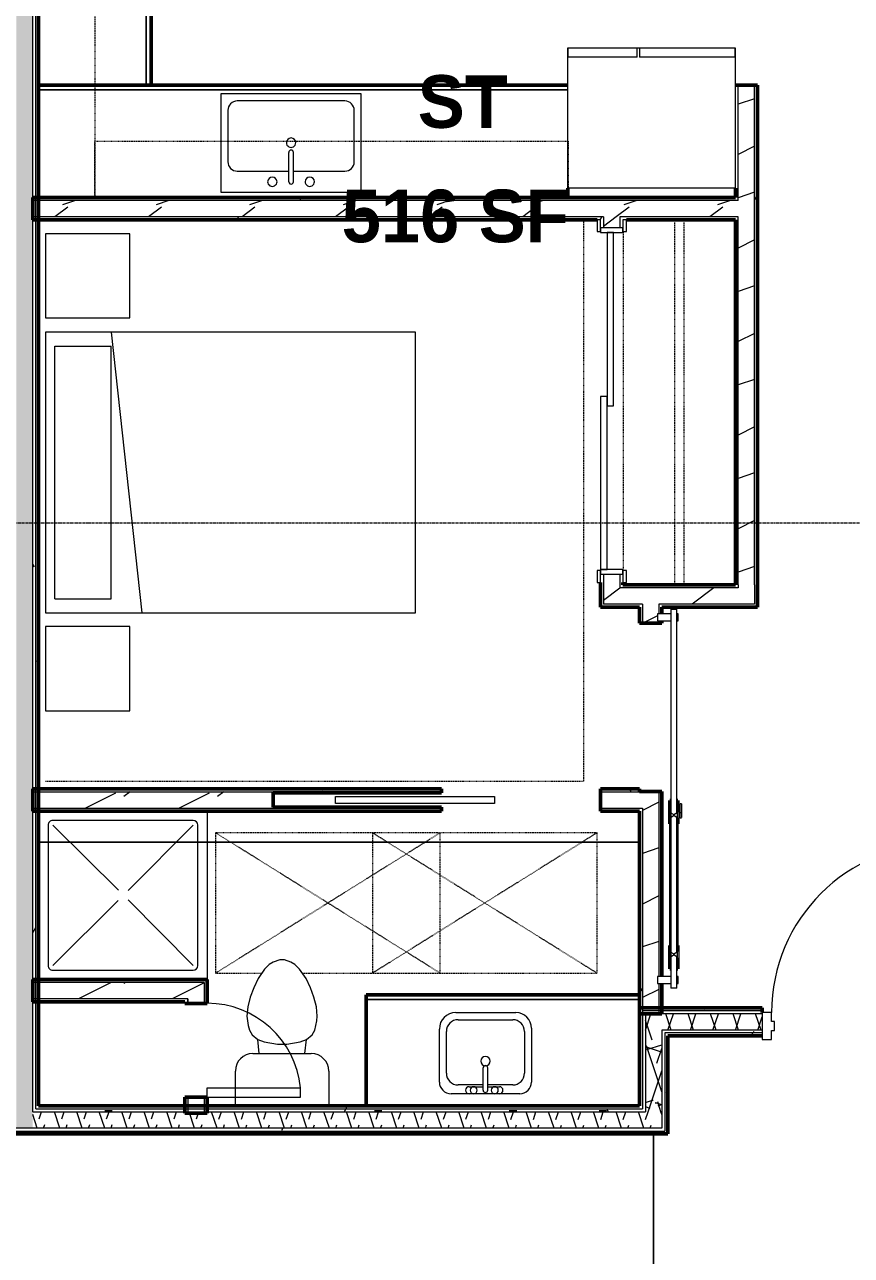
# Model space of a CAD drawing. Extents: x -4294 to -464, y 9706 to 12475.
# Drawn here: x -3338.7 to -3162.1, y 11690.7 to 11953.7 of the extents above; entities that cross this region are included whole.
import ezdxf

# ---------------------------------------------------------------- set-up
doc = ezdxf.new("R2010")
doc.units = 0
doc.linetypes.add('Dash', pattern=[0.25, 0.125, -0.125])
doc.linetypes.add('Grid Line 1_2_', pattern=[0.875, 0.5, -0.125, 0.125, -0.125])
for name, color, linetype, lineweight in [('0-1', 7, 'Continuous', 5), ('0-2', 50, 'Continuous', 13), ('A-AREA-IDEN', 2, 'Continuous', 9), ('A-DOOR', 31, 'Continuous', 13), ('A-DOOR-1', 7, 'Continuous', 9), ('A-DOOR-2', 90, 'Continuous', 20), ('A-DOOR-3', 50, 'Continuous', 13), ('A-DOOR-4', 250, 'Continuous', 50), ('A-DOOR-5', 31, 'Continuous', 20), ('A-DOOR-6', 31, 'Continuous', 9), ('A-DOOR-FRAM', 31, 'Continuous', 20), ('A-DOOR-FRAM-1', 90, 'Continuous', 20), ('A-FLOR-2', 50, 'Continuous', 13), ('A-GENM-HDLN-1', 7, 'Dash', 9), ('A-WALL', 113, 'Continuous', 13), ('A-WALL-2', 250, 'Continuous', 50), ('A-WALL-3', 50, 'Continuous', 13), ('A-WALL-PATT-1', 7, 'Continuous', 9), ('A-WALL-PATT-2', 8, 'Continuous', 9), ('A-WALL-PATT-5', 111, 'Continuous', 9), ('I-FURN-1', 7, 'Continuous', 9), ('I-FURN-HDLN-1', 7, 'Dash', 9), ('I-WALL-1', 2, 'Continuous', 50), ('P-SANR-FIXT-1', 7, 'Continuous', 9), ('Q-CASE-1', 250, 'Continuous', 50), ('Q-CASE-2', 7, 'Continuous', 9), ('Q-CASE-HDLN-1', 7, 'Dash', 9), ('Q-SPCQ-1', 7, 'Continuous', 9), ('S-GRID-1', 1, 'Grid Line 1_2_', 9)]:
    doc.layers.add(name, color=color, linetype=linetype, lineweight=lineweight)
doc.styles.add('Century Gothic_B', font='Gothicb.ttf', dxfattribs={"height": 11.25})
pattern_1 = [(0, (0, 0), (38.4, 9.6), [1.584, -27.216, 1.584, -27.216, -153.6]), (0, (0, 0), (38.4, 9.6), [-57.6, 1.584, -56.016, 1.584, -27.216, -67.2]), (0, (0, 0), (38.4, 9.6), [-144, 1.584, -17.616, 1.584, -46.416]), (120, (14.4, 4.8), (-27.513844, 28.4553755), [1.584, -27.216, 1.584, -27.216, -153.6]), (120, (14.4, 4.8), (-27.513844, 28.4553755), [-57.6, 1.584, -56.016, 1.584, -27.216, -67.2]), (120, (14.4, 4.8), (-27.513844, 28.4553755), [-144, 1.584, -17.616, 1.584, -46.416]), (240, (19.2, 24), (-10.886156, -38.0553755), [1.584, -27.216, 1.584, -27.216, -153.6]), (240, (19.2, 24), (-10.886156, -38.0553755), [-57.6, 1.584, -56.016, 1.584, -27.216, -67.2]), (240, (19.2, 24), (-10.886156, -38.0553755), [-144, 1.584, -17.616, 1.584, -46.416])]
pattern_2 = [(216.87, (7.997, 19.992), (59.9755286, 39.9843071), [9.996, -89.964]), (206.565, (19.992, 13.994), (-19.991807, -19.992219), [22.352, -22.352]), (198.435, (19.992, 3.998), (-39.983821, -19.991955), [12.644, -50.576])]
pattern_3 = [(161.57, (0.6, 0.6), (-4.80033747, -0.00041462), [0, -34.152, 3.792, 0]), (18.43, (-0.6, 0.6), (-4.80033747, 0.00041462), [0, -34.152, 3.792, 0]), (108.43, (0.6, 0.6), (2.39913218, -12.00105099), [11.382, -26.562]), (71.57, (-0.6, 0.6), (2.39913218, 12.00105099), [11.382, -26.562])]

# ---------------------------------------------------------------- blocks, each defined once
blk = doc.blocks.new('Pocket_Door_2385 - 34_ x 80_-1722096-FLOOR PLAN - 2ND FLOOR')
at = {"layer": 'A-DOOR-2'}
for p, q in [((-39.67, -0.75), (-39.67, 0.75)), ((-39.67, 0.75), (-5.67, 0.75)), ((-5.67, 0.75), (-5.67, -0.75)), ((-5.67, -0.75), (-39.67, -0.75))]:
    blk.add_line(p, q, dxfattribs=at)
blk = doc.blocks.new('FOLDING_SLIDING CLOSET - 72_ x 80_-1372823-FLOOR PLAN - 2ND FLOOR')
at = {"layer": 'A-DOOR-1'}
for p, q in [((-36.25, 3), (-38.75, 3)), ((-38.75, 3), (-38.75, 2.25)), ((-36.25, 2.25), (-36.25, 3)), ((38.75, 3), (36.25, 3)), ((36.25, 3), (36.25, 2.25)), ((38.75, 2.25), (38.75, 3)), ((-38.75, 2.25), (-36.25, 2.25)), ((36.25, 2.25), (38.75, 2.25)), ((-36.25, -2.5), (-38.75, -2.5)), ((-38.75, -2.5), (-38.75, -3.25)), ((-36.25, -3.25), (-36.25, -2.5)), ((38.75, -2.5), (36.25, -2.5)), ((36.25, -2.5), (36.25, -3.25)), ((38.75, -3.25), (38.75, -2.5)), ((-38.75, -3.25), (-36.25, -3.25)), ((36.25, -3.25), (38.75, -3.25))]:
    blk.add_line(p, q, dxfattribs=at)
at = {"layer": 'A-DOOR-2'}
for p, q in [((1, 2.25), (-36, 2.25)), ((-36, 2.25), (-36, 0.87)), ((-36, 0.87), (1, 0.87)), ((36, 0.87), (-1, 0.87)), ((-1, 0.87), (-1, -0.5)), ((1, 0.87), (1, 2.25)), ((36, -0.5), (36, 0.87)), ((-1, -0.5), (36, -0.5))]:
    blk.add_line(p, q, dxfattribs=at)
at = {"layer": 'A-DOOR-FRAM-1'}
for p, q in [((-36, 2.25), (-37, 2.25)), ((-37, 2.25), (-37, -2.5)), ((-36, -2.5), (-36, 2.25)), ((36, 2.25), (36, -2.5)), ((37, 2.25), (36, 2.25)), ((37, -2.5), (37, 2.25)), ((-37, -2.5), (-36, -2.5)), ((36, -2.5), (37, -2.5))]:
    blk.add_line(p, q, dxfattribs=at)
blk = doc.blocks.new('Refrigerator_-_Side-by-Side_6047 - 36_ X 30_-1372843-FLOOR PLAN - 2ND FLOOR')
at = {"layer": 'Q-SPCQ-1'}
for p, q in [((-17.88, 15.58), (17.87, 15.58)), ((-17.88, -14.42), (-17.88, 15.58)), ((-17.88, 15.58), (-3.13, 15.58)), ((-17.88, 15.58), (-17.88, 13.58)), ((-3.13, 13.58), (-17.88, 13.58)), ((-3.13, 13.58), (-3.13, 15.58)), ((-2.63, 15.58), (17.87, 15.58)), ((-2.63, 15.58), (-2.63, 13.58)), ((17.87, 13.58), (-2.63, 13.58)), ((17.87, 15.58), (17.87, -14.42)), ((17.87, 13.58), (17.87, 15.58)), ((17.87, -14.42), (-17.88, -14.42))]:
    blk.add_line(p, q, dxfattribs=at)
blk = doc.blocks.new('OD_CW_Base Cabinet - OD_CW_Base Cabinet-1965007-FLOOR PLAN - 2ND FLOOR')
at = {"layer": 'Q-CASE-1'}
for p, q in [((0.74, 24), (0.74, 22)), ((0.74, 0), (113.84, 0))]:
    blk.add_line(p, q, dxfattribs=at)
at = {"layer": 'Q-CASE-2'}
for p, q in [((0.74, 22), (0.74, 24)), ((0.74, 1), (113.84, 1)), ((113.84, 1), (0.74, 1)), ((113.84, 0), (0.74, 0))]:
    blk.add_line(p, q, dxfattribs=at)
blk = doc.blocks.new('Sink Kitchen-Single - 30_ x 21_-366345-FLOOR PLAN - 2ND FLOOR')
at = {"layer": 'P-SANR-FIXT-1'}
for p, q in [((15.62, 10.59), (-14.38, 10.59)), ((-14.38, 10.59), (-14.38, -10.41)), ((15.62, -10.41), (15.62, 10.59)), ((0.12, 8.34), (0.12, 2.09)), ((1.12, 8.34), (1.12, 2.09)), ((0.12, 6.09), (-10.88, 6.09)), ((12.12, 6.09), (1.12, 6.09)), ((-12.88, 4.09), (-12.88, -6.91)), ((14.12, -6.91), (14.12, 4.09)), ((-14.38, -10.41), (15.62, -10.41)), ((-10.88, -8.91), (12.12, -8.91))]:
    blk.add_line(p, q, dxfattribs=at)
for centre, radius, start, end in [((-3.38, 8.34), 1, 360, 180), ((-3.38, 8.34), 1, 180, 0), ((0.62, 8.34), 0.5, 360, 180), ((4.62, 8.34), 1, 360, 180), ((4.62, 8.34), 1, 180, 360), ((-10.88, 4.09), 2, 90, 180), ((12.12, 4.09), 2, 360, 90), ((0.62, 0), 1, 360, 180), ((0.62, 2.09), 0.5, 180, 0), ((0.62, 0), 1, 180, 0), ((-10.88, -6.91), 2, 180, 270), ((12.12, -6.91), 2, 270, 0)]:
    blk.add_arc(centre, radius, start, end, dxfattribs=at)
blk = doc.blocks.new('OD_CW_Base Cabinet - OD_CW_Base Cabinet-1965008-FLOOR PLAN - 2ND FLOOR')
at = {"layer": 'Q-CASE-1'}
for p, q in [((0.74, 24), (0.74, 0)), ((0.74, 0), (133.01, 0))]:
    blk.add_line(p, q, dxfattribs=at)
at = {"layer": 'Q-CASE-2'}
for p, q in [((0.74, 1), (0.74, 24)), ((0.74, 0), (0.74, 1)), ((0.74, 1), (46.97, 1)), ((46.97, 1), (0.74, 1)), ((133.01, 0), (0.74, 0)), ((70.97, 1), (133.01, 1)), ((133.01, 1), (70.97, 1))]:
    blk.add_line(p, q, dxfattribs=at)
blk = doc.blocks.new('OD_CW_Upper Cabinet - OD_CW_Upper Cabinet-1965009-FLOOR PLAN - 2ND FLOOR')
at = {"layer": 'Q-CASE-HDLN-1'}
for p, q in [((0.74, -24), (0.74, -12)), ((0.74, -12), (157.01, -12)), ((157.01, -12), (157.01, -24)), ((157.01, -24), (0.74, -24))]:
    blk.add_line(p, q, dxfattribs=at)
blk = doc.blocks.new('M_Sink Vanity-Square - 500 x 440mm-1372835-FLOOR PLAN - 2ND FLOOR')
at = {"layer": 'P-SANR-FIXT-1'}
for p, q in [((-5.72, 10.23), (7.14, 10.23)), ((-5.72, 10.23), (7.14, 10.23)), ((-5.22, 8.73), (6.46, 8.73)), ((-9.22, -4.59), (-9.22, 6.73)), ((-9.22, -4.59), (-9.22, 6.73)), ((-7.72, -2.72), (-7.72, 6.23)), ((8.96, 6.23), (8.96, -2.72)), ((10.46, 6.91), (10.46, -4.59)), ((10.46, 6.91), (10.46, -4.59)), ((0.12, -6.33), (0.12, -1.59)), ((1.12, -6.33), (1.12, -1.59)), ((0.12, -5.22), (-5.22, -5.22)), ((6.46, -5.22), (1.12, -5.22)), ((7.96, -7.09), (-6.72, -7.09)), ((7.96, -7.09), (-6.72, -7.09)), ((-2.88, -5.59), (0.12, -5.59)), ((3.62, -7.09), (-2.88, -7.09)), ((1.12, -5.59), (3.62, -5.59))]:
    blk.add_line(p, q, dxfattribs=at)
for centre, radius, start, end in [((-5.72, 6.73), 3.5, 90, 180), ((-5.72, 6.73), 3.5, 90, 180), ((-5.22, 6.23), 2.5, 90, 180), ((6.46, 6.23), 2.5, 360, 90), ((7.14, 6.91), 3.32, 0, 90), ((7.14, 6.91), 3.32, 360, 90), ((0.62, -0.13), 1, 360, 180), ((0.62, -0.13), 1, 180, 0), ((0.62, -1.59), 0.5, 360, 180), ((-6.72, -4.59), 2.5, 180, 270), ((-6.72, -4.59), 2.5, 180, 270), ((-5.22, -2.72), 2.5, 180, 270), ((6.46, -2.72), 2.5, 270, 360), ((7.96, -4.59), 2.5, 270, 0), ((7.96, -4.59), 2.5, 270, 0), ((-2.88, -6.34), 0.75, 90, 270), ((-1.88, -6.34), 0.75, 360, 180), ((-1.88, -6.34), 0.75, 180, 0), ((0.62, -6.33), 0.5, 180, 0), ((2.62, -6.34), 0.75, 0, 180), ((2.62, -6.34), 0.75, 180, 0), ((3.62, -6.34), 0.75, 270, 90)]:
    blk.add_arc(centre, radius, start, end, dxfattribs=at)
blk = doc.blocks.new('Toilet-Domestic-3D - Toilet-Domestic-3D-V83-FLOOR PLAN - 2ND FLOOR')
at = {"layer": 'P-SANR-FIXT-1'}
for p, q in [((-9.98, 11.75), (-9.98, 19.2)), ((9.98, 19.2), (9.98, 11.75)), ((6.25, 8.02), (-6.25, 8.02)), ((-4.86, 8.02), (-5.21, 5)), ((4.86, 8.02), (5.21, 5)), ((-3.84, 5.5), (-5.21, 5)), ((-1, 6), (-3.84, 5.5)), ((1, 6), (-1, 6)), ((3.84, 5.5), (1, 6)), ((5.21, 5), (3.84, 5.5)), ((-6.97, 3), (-7.24, 2)), ((-6.4, 4), (-6.97, 3)), ((-5.21, 5), (-6.4, 4)), ((6.4, 4), (5.21, 5)), ((6.97, 3), (6.4, 4)), ((7.24, 2), (6.97, 3)), ((-7.41, 1), (-7.5, 0)), ((-7.24, 2), (-7.41, 1)), ((7.41, 1), (7.24, 2)), ((7.5, 0), (7.41, 1)), ((-7.5, 0), (-7.33, -1.99)), ((-7.33, -1.99), (-6.79, -4)), ((6.79, -4), (7.33, -1.99)), ((7.33, -1.99), (7.5, 0)), ((-6.79, -4), (-6.06, -6)), ((6.06, -6), (6.79, -4)), ((-6.06, -6), (-5.13, -8)), ((5.13, -8), (6.06, -6)), ((-5.13, -8), (-3.74, -10)), ((-3.74, -10), (-2.74, -11)), ((2.74, -11), (3.74, -10)), ((3.74, -10), (5.13, -8)), ((-2.74, -11), (-1.87, -11.5)), ((-1.87, -11.5), (-0.5, -12)), ((-0.5, -12), (0.5, -12)), ((0.5, -12), (1.87, -11.5)), ((1.87, -11.5), (2.74, -11))]:
    blk.add_line(p, q, dxfattribs=at)
for centre, start, end in [((-6.25, 11.75), 180, 270), ((6.25, 11.75), 270, 360)]:
    blk.add_arc(centre, 3.73, start, end, dxfattribs=at)
blk = doc.blocks.new('OD_CW_Base Cabinet - OD_CW_Base Cabinet-V84-FLOOR PLAN - 2ND FLOOR')
at = {"layer": 'Q-CASE-1'}
for p, q in [((59.14, 0), (59.14, 23.72)), ((0.74, 0), (59.14, 0))]:
    blk.add_line(p, q, dxfattribs=at)
at = {"layer": 'Q-CASE-2'}
for p, q in [((59.14, 23.72), (59.14, 1)), ((0.74, 1), (59.14, 1)), ((59.14, 1), (0.74, 1)), ((59.14, 0), (0.74, 0)), ((59.14, 1), (59.14, 0))]:
    blk.add_line(p, q, dxfattribs=at)
blk = doc.blocks.new('Shower Base-3D - 36_ x 36_-V46-FLOOR PLAN - 2ND FLOOR')
at = {"layer": 'P-SANR-FIXT-1'}
for p, q in [((-18, -18), (-18, 18)), ((15, 16), (-15, 16)), ((-16, 15), (-16, -15)), ((-1.13, 0.98), (-15, 15)), ((1.01, 1.11), (15, 15)), ((16, -15), (16, 15)), ((-1.12, -1), (-15, -15)), ((0.97, -1.14), (15, -15)), ((-15, -16), (15, -16))]:
    blk.add_line(p, q, dxfattribs=at)
for centre, start, end in [((-15, 15), 90, 180), ((15, 15), 360, 90), ((-15, -15), 180, 270), ((15, -15), 270, 0)]:
    blk.add_arc(centre, 1, start, end, dxfattribs=at)
blk = doc.blocks.new('Interior_barn_door_18732 - Interior_barn_door_18732-1655839-FLOOR PLAN - 2ND FLOOR')
at = {"layer": 'A-DOOR-1'}
for p, q in [((-23.69, -6), (-23.69, -6.07)), ((-23.44, -6.07), (-23.69, -6.07)), ((-23.69, -6.07), (-23.62, -6.07)), ((-23.63, -6.32), (-23.63, -6.57)), ((-23.59, -6.32), (-23.59, -6.57)), ((-23.56, -6.32), (-22.49, -6.32)), ((-22.49, -6.57), (-23.56, -6.57)), ((-22.69, -6.07), (-23.44, -6.07)), ((-23.32, -6.07), (-23.32, -6.32)), ((-23.32, -6.07), (-23.32, -6.32)), ((-22.82, -6.32), (-22.82, -6.07)), ((-22.82, -6.32), (-22.82, -6.07)), ((-22.44, -6.07), (-22.69, -6.07)), ((-22.51, -6.07), (-22.44, -6.07)), ((-22.49, -6.32), (-22.49, -6.57)), ((-22.44, -6.07), (-22.44, -6)), ((-20.62, -6.57), (-20.62, -6.32))]:
    blk.add_line(p, q, dxfattribs=at)
for points in [[(-23.63, -6.32), (-23.62, -6.32), (-23.6, -6.32), (-23.58, -6.32)], [(-23.58, -6.57), (-23.6, -6.57), (-23.62, -6.57), (-23.63, -6.57)]]:
    blk.add_open_spline(points, degree=3, dxfattribs=at)
for points, knots in [([(-22.49, -6.32), (-22.05, -6.32), (-21.63, -6.32), (-21.29, -6.32), (-20.97, -6.32), (-20.65, -6.32), (-20.61, -6.32), (-20.63, -6.32), (-20.63, -6.32)], [-0.722227, -0.722227, -0.722227, -0.722227, -0.6854273, -0.6485379, -0.6054888, -0.5563887, -0.4969616, -0.4885654, -0.4885654, -0.4885654, -0.4885654]), ([(-20.63, -6.57), (-20.63, -6.57), (-20.61, -6.57), (-20.65, -6.57), (-20.97, -6.57), (-21.29, -6.57), (-21.63, -6.57), (-22.05, -6.57), (-22.49, -6.57)], [0.4885654, 0.4885654, 0.4885654, 0.4885654, 0.4969616, 0.5563887, 0.6054888, 0.6485379, 0.6854273, 0.722227, 0.722227, 0.722227, 0.722227])]:
    blk.add_open_spline(points, degree=3, knots=knots, dxfattribs=at)
at = {"layer": 'A-DOOR-3'}
for p, q in [((-57.5, -1.47), (-59, -1.47)), ((-59, -1.47), (-59, -4.32)), ((-57.5, -4.32), (-57.5, -1.47)), ((20, -1.47), (18.5, -1.47)), ((18.5, -1.47), (18.5, -4.32)), ((20, -4.32), (20, -1.47)), ((-53.24, -4.32), (-60, -4.32)), ((-60, -4.95), (-60, -4.32)), ((-60, -5.57), (-60, -4.95)), ((-53.29, -4.23), (-52.82, -4.98)), ((-53.29, -4.23), (-52.79, -4.23)), ((-52.82, -4.92), (-53.29, -5.67)), ((-52.79, -4.23), (-52.29, -4.23)), ((-52.76, -4.98), (-52.29, -4.23)), ((-52.29, -5.67), (-52.76, -4.92)), ((-23.44, -4.32), (-52.35, -4.32)), ((-50.9, -4.07), (-24.9, -4.07)), ((-23.5, -4.23), (-23.03, -4.98)), ((-23.5, -4.23), (-23, -4.23)), ((-23.03, -4.92), (-23.5, -5.67)), ((-23, -4.23), (-22.5, -4.23)), ((-22.97, -4.98), (-22.5, -4.23)), ((-22.5, -5.67), (-22.97, -4.92)), ((21, -4.32), (-22.56, -4.32)), ((21, -4.32), (21, -4.95)), ((21, -4.95), (21, -5.57)), ((-60, -5.57), (-53.23, -5.57)), ((-59, -5.57), (-59, -5.85)), ((-59, -5.85), (-57.5, -5.85)), ((-57.5, -5.85), (-57.5, -5.57)), ((-53.56, -5.67), (-53.56, -6)), ((-52.06, -5.67), (-53.56, -5.67)), ((-52.06, -6), (-53.56, -6)), ((-52.35, -5.57), (-23.44, -5.57)), ((-52.06, -6), (-52.06, -5.67)), ((-24.9, -5.82), (-50.9, -5.82)), ((-23.73, -6), (-23.73, -5.67)), ((-22.23, -5.67), (-23.73, -5.67)), ((-22.23, -6), (-23.73, -6)), ((-22.56, -5.57), (21, -5.57)), ((-22.23, -5.67), (-22.23, -6)), ((18.5, -5.57), (18.5, -5.85)), ((18.5, -5.85), (20, -5.85)), ((20, -5.85), (20, -5.57))]:
    blk.add_line(p, q, dxfattribs=at)
at = {"layer": 'A-DOOR-4'}
for p, q in [((-50.9, -4.07), (-55.9, -4.07)), ((-55.9, -4.07), (-55.9, -4.32)), ((-50.9, -4.33), (-50.9, -4.07)), ((-19.9, -4.07), (-24.9, -4.07)), ((-24.9, -4.07), (-24.9, -4.33)), ((-19.9, -4.34), (-19.9, -4.07)), ((-55.9, -5.57), (-55.9, -5.82)), ((-55.9, -5.82), (-53.56, -5.82)), ((-52.06, -5.82), (-50.9, -5.82)), ((-50.9, -5.82), (-50.9, -5.57)), ((-24.9, -5.57), (-24.9, -5.82)), ((-24.9, -5.82), (-23.73, -5.82)), ((-22.23, -5.82), (-19.9, -5.82)), ((-19.9, -5.82), (-19.9, -5.55))]:
    blk.add_line(p, q, dxfattribs=at)
blk = doc.blocks.new('OD_CW_Upper Cabinet - OD_CW_Upper Cabinet-1965010-FLOOR PLAN - 2ND FLOOR')
at = {"layer": 'Q-CASE-HDLN-1'}
for p, q in [((0.74, -24), (0.74, -12)), ((0.74, -12), (101.84, -12)), ((101.84, -12), (101.84, -24)), ((101.84, -24), (0.74, -24))]:
    blk.add_line(p, q, dxfattribs=at)
blk = doc.blocks.new('OD_CW_Closet - OD_CW_Closet-1690852-FLOOR PLAN - 2ND FLOOR')
at = {"layer": 'Q-CASE-HDLN-1'}
for p, q in [((78.78, 24), (0.74, 24)), ((0.74, 24), (0.74, 0.73)), ((78.78, 0), (78.78, 24)), ((0.74, 13), (78.78, 13)), ((0.74, 11), (78.78, 11)), ((3.24, 0), (75.74, 0)), ((78.24, 0), (78.78, 0))]:
    blk.add_line(p, q, dxfattribs=at)
blk = doc.blocks.new('Single-Flush - CLOSET-1720159-FLOOR PLAN - 2ND FLOOR')
at = {"layer": 'A-DOOR-1'}
blk.add_arc((10, 2.37), 20.07, 95.7201, 180, dxfattribs=at)
at = {"layer": 'A-DOOR-2'}
for p, q in [((8, 2.37), (8, 22.34)), ((10, 22.34), (8, 22.34)), ((10, 2.37), (10, 22.34)), ((10, 2.37), (8, 2.37))]:
    blk.add_line(p, q, dxfattribs=at)
blk = doc.blocks.new('ADA Clearances - 30_x48_-V47-FLOOR PLAN - 2ND FLOOR')
at = {"layer": 'A-GENM-HDLN-1'}
for p, q in [((15, -24), (-15, 24)), ((-15, -24), (15, 24)), ((15, 24), (-15, 24)), ((-15, 24), (-15, 14.12)), ((15, -24), (15, 24)), ((-15, 5.48), (-15, -24)), ((-15, -24), (15, -24))]:
    blk.add_line(p, q, dxfattribs=at)
blk = doc.blocks.new('ADA Clearances - 30_x48_-V14-FLOOR PLAN - 2ND FLOOR')
at = {"layer": 'A-GENM-HDLN-1'}
for p, q in [((15, -24), (-15, 24)), ((-15, -24), (15, 24)), ((15, 24), (-15, 24)), ((-15, 24), (-15, -24)), ((15, -24), (15, 24)), ((-15, -24), (15, -24))]:
    blk.add_line(p, q, dxfattribs=at)
blk = doc.blocks.new('Bed-Standard - Queen 60_ x 79_-V54-FLOOR PLAN - 2ND FLOOR')
at = {"layer": 'I-FURN-1'}
for p, q in [((40.69, 37.7), (-19.31, 37.7)), ((-19.31, 37.7), (-19.31, -41.3)), ((40.69, -41.3), (40.69, 37.7)), ((-16.31, 35.7), (-16.31, 23.7)), ((-16.31, 35.7), (37.69, 35.7)), ((37.69, 35.7), (37.69, 23.7)), ((40.69, 23.7), (-19.31, 17.13)), ((-16.31, 23.7), (37.69, 23.7)), ((-19.31, -41.3), (40.69, -41.3))]:
    blk.add_line(p, q, dxfattribs=at)
at = {"layer": 'I-FURN-HDLN-1'}
for p, q in [((-55.31, 37.7), (-55.31, -77.3)), ((-55.31, -77.3), (64.69, -77.3))]:
    blk.add_line(p, q, dxfattribs=at)
blk = doc.blocks.new('Table-Night Stand - 18_ x 18_ x 24_-1352623-FLOOR PLAN - 2ND FLOOR')
at = {"layer": 'I-FURN-1'}
for p, q in [((18.15, 18), (0.15, 18)), ((0.15, 18), (0.15, 0)), ((18.15, 0), (18.15, 18)), ((0.15, 0), (18.15, 0))]:
    blk.add_line(p, q, dxfattribs=at)
blk = doc.blocks.new('CTR - 1st Phase - Unit Layouts_rvt-1-FLOOR PLAN - 2ND FLOOR')
at = {"layer": 'A-WALL-PATT-1'}
h = blk.add_hatch(dxfattribs=at)
h.set_pattern_fill('FP_1', color=256, style=0, pattern_type=2)
h.set_pattern_definition(pattern_1)
h.paths.add_polyline_path([(-3186.25, 11833.96), (-3186.25, 11912.63), (-3186.87, 11912.63), (-3186.87, 11833.96)], flags=0)
h.paths.add_polyline_path([(-3186.25, 11916.13), (-3186.25, 11940.76), (-3186.87, 11940.76), (-3186.87, 11916.13)], flags=0)
h = blk.add_hatch(dxfattribs=at)
h.set_pattern_fill('FP_1', color=256, style=0, pattern_type=2)
h.set_pattern_definition(pattern_1)
h.paths.add_polyline_path([(-3182.75, 11829.83), (-3182.12, 11829.85), (-3182.12, 11940.76), (-3182.75, 11940.76), (-3182.75, 11833.33)], flags=0)
h = blk.add_hatch(dxfattribs=at)
h.set_pattern_fill('FP_1', color=256, style=0, pattern_type=2)
h.set_pattern_definition(pattern_1)
h.paths.add_polyline_path([(-3222.62, 11916.13), (-3186.87, 11916.13), (-3186.87, 11916.76), (-3335.72, 11916.76), (-3335.72, 11916.13), (-3223.82, 11916.13)], flags=0)
h = blk.add_hatch(dxfattribs=at)
h.set_pattern_fill('FP_1', color=256, style=0, pattern_type=2)
h.set_pattern_definition(pattern_1)
h.paths.add_polyline_path([(-3186.87, 11912.01), (-3186.88, 11912.63), (-3211.52, 11912.63), (-3211.52, 11912.01), (-3201.69, 11912.01)], flags=0)
h.paths.add_polyline_path([(-3255.25, 11912.01), (-3215.02, 11912.01), (-3215.02, 11912.63), (-3335.72, 11912.63), (-3335.72, 11912.01), (-3312.72, 11912.01)], flags=0)
h = blk.add_hatch(dxfattribs=at)
h.set_pattern_fill('FP_1', color=256, style=0, pattern_type=2)
h.set_pattern_definition(pattern_1)
h.paths.add_polyline_path([(-3186.87, 11833.33), (-3186.25, 11833.33), (-3186.25, 11833.96), (-3210.9, 11833.96), (-3210.9, 11833.33), (-3187.91, 11833.33)], flags=0)
h = blk.add_hatch(dxfattribs=at)
h.set_pattern_fill('FP_1', color=256, style=0, pattern_type=2)
h.set_pattern_definition(pattern_1)
h.paths.add_polyline_path([(-3206.7, 11742.33), (-3206.7, 11786.25), (-3207.32, 11786.25), (-3207.32, 11742.33)], flags=0)
h.paths.add_polyline_path([(-3206.7, 11825.79), (-3206.7, 11829.21), (-3207.32, 11829.21), (-3207.32, 11825.79)], flags=0)
h = blk.add_hatch(dxfattribs=at)
h.set_pattern_fill('FP_1', color=256, style=0, pattern_type=2)
h.set_pattern_definition(pattern_1)
h.paths.add_polyline_path([(-3214.11, 11789.75), (-3207.32, 11789.79), (-3207.32, 11790.38), (-3215.65, 11790.38), (-3215.65, 11789.75)], flags=0)
h.paths.add_polyline_path([(-3249.65, 11789.75), (-3249.65, 11790.38), (-3335.72, 11790.38), (-3335.72, 11789.75), (-3255.25, 11789.75)], flags=0)
h = blk.add_hatch(dxfattribs=at)
h.set_pattern_fill('FP_1', color=256, style=0, pattern_type=2)
h.set_pattern_definition(pattern_1)
h.paths.add_polyline_path([(-3215.65, 11785.63), (-3207.32, 11785.63), (-3207.33, 11786.25), (-3215.65, 11786.25)], flags=0)
h.paths.add_polyline_path([(-3255.25, 11785.63), (-3249.65, 11785.63), (-3249.65, 11786.25), (-3335.72, 11786.24), (-3335.72, 11785.63), (-3274.37, 11785.63)], flags=0)
at = {"layer": 'A-WALL-PATT-2'}
h = blk.add_hatch(dxfattribs=at)
h.set_pattern_fill('FP_2', color=256, style=0, pattern_type=2)
h.set_pattern_definition(pattern_2)
h.paths.add_polyline_path([(-3186.24, 11833.33), (-3182.75, 11833.33), (-3182.75, 11940.76), (-3186.25, 11940.76), (-3186.25, 11833.33)], flags=0)
h = blk.add_hatch(dxfattribs=at)
h.set_pattern_fill('FP_2', color=256, style=0, pattern_type=2)
h.set_pattern_definition(pattern_2)
h.paths.add_polyline_path([(-3336.97, 11912.63), (-3186.25, 11912.63), (-3186.25, 11916.13), (-3336.97, 11916.13)], flags=0)
h = blk.add_hatch(dxfattribs=at)
h.set_pattern_fill('FP_2', color=256, style=0, pattern_type=2)
h.set_pattern_definition(pattern_2)
h.paths.add_polyline_path([(-3211.52, 11829.83), (-3211.52, 11836.26), (-3215.02, 11836.26), (-3215.02, 11829.83), (-3211.58, 11829.83)], flags=0)
h.paths.add_polyline_path([(-3215.02, 11910.26), (-3211.52, 11910.26), (-3211.52, 11912.63), (-3215.02, 11912.63), (-3215.02, 11912.01)], flags=0)
h = blk.add_hatch(dxfattribs=at)
h.set_pattern_fill('FP_2', color=256, style=0, pattern_type=2)
h.set_pattern_definition(pattern_2)
h.paths.add_polyline_path([(-3182.75, 11829.83), (-3182.75, 11833.33), (-3211.52, 11833.32), (-3211.52, 11829.83), (-3186.25, 11829.83)], flags=0)
h = blk.add_hatch(dxfattribs=at)
h.set_pattern_fill('FP_2', color=256, style=0, pattern_type=2)
h.set_pattern_definition(pattern_2)
h.paths.add_polyline_path([(-3203.48, 11742.33), (-3203.2, 11742.33), (-3203.2, 11748.79), (-3203.48, 11748.79), (-3203.48, 11750.29), (-3203.2, 11750.29), (-3203.2, 11789.79), (-3206.7, 11789.75), (-3206.7, 11742.33), (-3204.37, 11742.33)], flags=0)
h.paths.add_polyline_path([(-3203.2, 11825.79), (-3203.2, 11826.29), (-3203.48, 11826.29), (-3203.48, 11827.79), (-3203.2, 11827.79), (-3203.2, 11829.83), (-3206.7, 11829.83), (-3206.7, 11825.79), (-3203.48, 11825.79)], flags=0)
h = blk.add_hatch(dxfattribs=at)
h.set_pattern_fill('FP_2', color=256, style=0, pattern_type=2)
h.set_pattern_definition(pattern_2)
h.paths.add_polyline_path([(-3206.7, 11786.25), (-3206.7, 11789.79), (-3215.65, 11789.75), (-3215.65, 11786.25), (-3207.32, 11786.25)], flags=0)
h.paths.add_polyline_path([(-3280.97, 11786.25), (-3249.65, 11786.25), (-3249.65, 11786.5), (-3285.65, 11786.5), (-3285.65, 11789.5), (-3249.65, 11789.5), (-3249.65, 11789.75), (-3335.72, 11789.74), (-3335.72, 11786.25), (-3285.65, 11786.25)], flags=0)
h = blk.add_hatch(dxfattribs=at)
h.set_pattern_fill('FP_2', color=256, style=0, pattern_type=2)
h.set_pattern_definition(pattern_2)
h.paths.add_polyline_path([(-3335.72, 11745.5), (-3300.35, 11745.5), (-3300.35, 11749), (-3335.72, 11749), (-3335.72, 11748.87)], flags=0)
at = {"layer": 'A-WALL-2'}
for p, q in [((-3182.12, 11940.76), (-3186.87, 11940.76)), ((-3182.12, 11833.96), (-3182.12, 11940.76)), ((-3186.87, 11918.76), (-3186.87, 11916.76)), ((-3186.87, 11916.76), (-3336.97, 11916.76)), ((-3336.97, 11916.76), (-3336.97, 11912.01)), ((-3336.97, 11912.01), (-3216.4, 11912.01)), ((-3210.15, 11912.01), (-3186.87, 11912.01)), ((-3186.87, 11912.01), (-3186.87, 11833.96)), ((-3215.65, 11834.51), (-3215.65, 11829.21)), ((-3210.9, 11833.96), (-3210.9, 11834.51)), ((-3186.87, 11833.96), (-3210.9, 11833.96)), ((-3182.12, 11829.83), (-3182.12, 11833.96)), ((-3215.65, 11829.21), (-3215.02, 11829.21)), ((-3215.02, 11829.21), (-3210.9, 11829.21)), ((-3210.9, 11829.21), (-3207.32, 11829.21)), ((-3207.32, 11829.21), (-3207.32, 11825.79)), ((-3202.57, 11827.79), (-3202.57, 11829.21)), ((-3202.57, 11829.21), (-3182.12, 11829.21)), ((-3182.12, 11829.21), (-3182.12, 11829.83)), ((-3207.32, 11825.79), (-3202.57, 11825.79)), ((-3202.57, 11825.79), (-3202.57, 11826.29)), ((-3249.65, 11790.38), (-3336.97, 11790.38)), ((-3336.97, 11790.38), (-3336.97, 11785.63)), ((-3285.65, 11786.5), (-3285.65, 11789.5)), ((-3285.65, 11789.5), (-3249.65, 11789.5)), ((-3249.65, 11789.5), (-3249.65, 11790.38)), ((-3207.32, 11790.38), (-3215.65, 11790.38)), ((-3215.65, 11790.38), (-3215.65, 11785.63)), ((-3207.32, 11789.79), (-3207.32, 11790.38)), ((-3202.57, 11789.79), (-3207.32, 11789.79)), ((-3202.57, 11750.29), (-3202.57, 11789.79)), ((-3336.97, 11785.63), (-3249.65, 11785.63)), ((-3249.65, 11786.5), (-3285.65, 11786.5)), ((-3249.65, 11785.63), (-3249.65, 11786.5)), ((-3215.65, 11785.63), (-3207.32, 11785.63)), ((-3207.32, 11785.63), (-3207.32, 11742.33)), ((-3299.72, 11749.63), (-3336.97, 11749.63)), ((-3336.97, 11749.63), (-3336.97, 11744.88)), ((-3299.72, 11749), (-3299.72, 11749.63)), ((-3299.72, 11744.88), (-3299.72, 11749)), ((-3202.57, 11742.33), (-3202.57, 11748.79)), ((-3336.97, 11744.88), (-3304.47, 11744.88)), ((-3304.47, 11744.88), (-3304.47, 11744.5)), ((-3304.47, 11744.5), (-3299.72, 11744.5)), ((-3299.72, 11744.5), (-3299.72, 11744.88)), ((-3207.32, 11742.33), (-3202.57, 11742.33)), ((-3299.72, 11724.5), (-3304.47, 11724.5)), ((-3304.47, 11724.5), (-3304.47, 11721.11)), ((-3299.72, 11721.11), (-3299.72, 11724.5)), ((-3304.47, 11721.11), (-3299.72, 11721.11))]:
    blk.add_line(p, q, dxfattribs=at)
at = {"layer": 'A-WALL-3'}
for p, q in [((-3186.25, 11916.13), (-3186.25, 11940.76)), ((-3182.75, 11833.96), (-3182.75, 11940.76)), ((-3186.87, 11916.13), (-3336.97, 11916.13)), ((-3186.25, 11916.13), (-3186.87, 11916.13)), ((-3215.02, 11912.63), (-3336.97, 11912.63)), ((-3215.02, 11912.63), (-3215.02, 11912.01)), ((-3215.02, 11912.01), (-3215.02, 11910.26)), ((-3211.52, 11912.63), (-3211.52, 11912.01)), ((-3186.87, 11912.63), (-3211.52, 11912.63)), ((-3211.52, 11912.01), (-3211.52, 11910.26)), ((-3186.25, 11912.63), (-3186.87, 11912.63)), ((-3186.25, 11833.96), (-3186.25, 11912.63)), ((-3215.02, 11836.26), (-3215.02, 11829.83)), ((-3211.52, 11836.26), (-3211.52, 11833.33)), ((-3210.9, 11833.33), (-3211.52, 11833.33)), ((-3186.25, 11833.33), (-3210.9, 11833.33)), ((-3186.25, 11833.96), (-3186.25, 11833.33)), ((-3182.75, 11833.96), (-3182.75, 11833.33)), ((-3182.75, 11833.33), (-3182.75, 11829.83)), ((-3211.52, 11829.83), (-3215.02, 11829.83)), ((-3210.9, 11829.83), (-3211.52, 11829.83)), ((-3206.7, 11829.83), (-3210.9, 11829.83)), ((-3206.7, 11829.83), (-3206.7, 11829.21)), ((-3206.7, 11829.21), (-3206.7, 11825.79)), ((-3203.2, 11829.83), (-3203.2, 11829.21)), ((-3182.75, 11829.83), (-3203.2, 11829.83)), ((-3203.2, 11829.21), (-3203.2, 11827.79)), ((-3203.2, 11826.29), (-3203.2, 11825.79)), ((-3336.97, 11789.75), (-3249.65, 11789.75)), ((-3215.65, 11789.75), (-3207.32, 11789.75)), ((-3207.32, 11789.75), (-3207.32, 11789.79)), ((-3203.2, 11789.79), (-3203.2, 11750.29)), ((-3336.97, 11786.25), (-3249.65, 11786.25)), ((-3215.65, 11786.25), (-3207.32, 11786.25)), ((-3207.32, 11786.25), (-3206.7, 11786.25)), ((-3206.7, 11786.25), (-3206.7, 11742.33)), ((-3300.35, 11749), (-3336.97, 11749)), ((-3300.35, 11749), (-3300.35, 11745.5)), ((-3203.2, 11748.79), (-3203.2, 11742.33)), ((-3303.85, 11745.5), (-3336.97, 11745.5)), ((-3303.85, 11744.88), (-3303.85, 11745.5)), ((-3303.85, 11745.5), (-3303.85, 11744.88)), ((-3303.85, 11744.88), (-3303.85, 11744.5)), ((-3300.35, 11745.5), (-3300.35, 11744.88)), ((-3300.35, 11744.88), (-3300.35, 11744.5)), ((-3303.85, 11724.5), (-3303.85, 11721.11)), ((-3300.35, 11724.5), (-3300.35, 11721.11))]:
    blk.add_line(p, q, dxfattribs=at)
at = {"layer": '0-2'}
for name, p, rotation in [('OD_CW_Base Cabinet - OD_CW_Base Cabinet-1965008-FLOOR PLAN - 2ND FLOOR', (-3311.72, 11940.02), 90.00000000000158), ('OD_CW_Upper Cabinet - OD_CW_Upper Cabinet-1965009-FLOOR PLAN - 2ND FLOOR', (-3311.72, 12073.76), 270.0000000000065), ('OD_CW_Base Cabinet - OD_CW_Base Cabinet-1965007-FLOOR PLAN - 2ND FLOOR', (-3221.89, 11940.76), 180), ('Sink Kitchen-Single - 30_ x 21_-366345-FLOOR PLAN - 2ND FLOOR', (-3281.18, 11928.47), 180), ('Bed-Standard - Queen 60_ x 79_-V54-FLOOR PLAN - 2ND FLOOR', (-3296.54, 11847.32), 89.99999999998352), ('FOLDING_SLIDING CLOSET - 72_ x 80_-1372823-FLOOR PLAN - 2ND FLOOR', (-3213.4, 11873.26), 89.99999999999116), ('OD_CW_Closet - OD_CW_Closet-1690852-FLOOR PLAN - 2ND FLOOR', (-3210.87, 11912.74), 269.9999999999842), ('Table-Night Stand - 18_ x 18_ x 24_-1352623-FLOOR PLAN - 2ND FLOOR', (-3316.25, 11890.86), 89.99999999997907), ('Interior_barn_door_18732 - Interior_barn_door_18732-1655839-FLOOR PLAN - 2ND FLOOR', (-3204.95, 11807.79), 90.00000000000242), ('Table-Night Stand - 18_ x 18_ x 24_-1352623-FLOOR PLAN - 2ND FLOOR', (-3316.25, 11806.93), 89.99999999998352), ('Shower Base-3D - 36_ x 36_-V46-FLOOR PLAN - 2ND FLOOR', (-3317.72, 11767.63), 180), ('ADA Clearances - 30_x48_-V47-FLOOR PLAN - 2ND FLOOR', (-3273.92, 11766), 89.99999999999656), ('ADA Clearances - 30_x48_-V14-FLOOR PLAN - 2ND FLOOR', (-3240.42, 11766), 89.99999999999656), ('Toilet-Domestic-3D - Toilet-Domestic-3D-V83-FLOOR PLAN - 2ND FLOOR', (-3283.72, 11741.84), 180), ('OD_CW_Base Cabinet - OD_CW_Base Cabinet-V84-FLOOR PLAN - 2ND FLOOR', (-3206.59, 11746.36), 180), ('Single-Flush - CLOSET-1720159-FLOOR PLAN - 2ND FLOOR', (-3302.1, 11734.5), 269.9999999999947)]:
    blk.add_blockref(name, p, dxfattribs=dict(at, rotation=rotation))
for name, p in [('Refrigerator_-_Side-by-Side_6047 - 36_ X 30_-1372843-FLOOR PLAN - 2ND FLOOR', (-3204.75, 11933.18)), ('OD_CW_Upper Cabinet - OD_CW_Upper Cabinet-1965010-FLOOR PLAN - 2ND FLOOR', (-3324.46, 11940.76)), ('Pocket_Door_2385 - 34_ x 80_-1722096-FLOOR PLAN - 2ND FLOOR', (-3232.65, 11788)), ('M_Sink Vanity-Square - 500 x 440mm-1372835-FLOOR PLAN - 2ND FLOOR', (-3240.89, 11732.33))]:
    blk.add_blockref(name, p, dxfattribs=at)
blk = doc.blocks.new('CTR - 1st Phase - Shell_rvt-1-FLOOR PLAN - 2ND FLOOR')
at = {"layer": 'A-FLOR-2'}
for p, q in [((-3335.72, 11778.99), (-3207.32, 11778.99)), ((-3207.32, 11778.99), (-3335.72, 11778.99)), ((-3204.37, 11716.64), (-3204.37, 11649.34)), ((-3204.37, 11649.34), (-3204.37, 11716.64))]:
    blk.add_line(p, q, dxfattribs=at)
at = {"layer": 'S-GRID-1'}
blk.add_line((-464.45, 11847.19), (-4232.19, 11847.19), dxfattribs=at)
blk = doc.blocks.new('HOLLOW METAL - UNIT DOOR-1759144-FLOOR PLAN - 2ND FLOOR')
at = {"layer": 'A-DOOR-5'}
for p, q in [((18, 38.25), (16.25, 38.25)), ((16.25, 38.25), (16.25, 2.25)), ((18, 2.25), (18, 38.25)), ((16.25, 2.25), (18, 2.25))]:
    blk.add_line(p, q, dxfattribs=at)
at = {"layer": 'A-DOOR-6'}
blk.add_arc((18, 2.25), 36, 90, 180, dxfattribs=at)
at = {"layer": 'A-DOOR-FRAM'}
for p, q in [((-18, 2.25), (-20, 2.25)), ((-20, 2.25), (-20, -3.5)), ((-18, 0.3125), (-18, 2.25)), ((-17.375, 0.3125), (-18, 0.3125)), ((-17.375, -1.5625), (-17.375, 0.3125)), ((18, 0.3125), (17.375, 0.3125)), ((17.375, 0.3125), (17.375, -1.5625)), ((18, 2.25), (18, 0.3125)), ((20, 2.25), (18, 2.25)), ((20, -3.5), (20, 2.25)), ((-18, -3.5), (-18, -1.5625)), ((-18, -1.5625), (-17.375, -1.5625)), ((17.375, -1.5625), (18, -1.5625)), ((18, -1.5625), (18, -3.5)), ((-20, -3.5), (-18, -3.5)), ((18, -3.5), (20, -3.5))]:
    blk.add_line(p, q, dxfattribs=at)

msp = doc.modelspace()

# ---------------------------------------------------------------- hatches: boundary and pattern name
at = {"layer": 'A-WALL-PATT-5'}
h = msp.add_hatch(dxfattribs=at)
h.set_pattern_fill('FP_41', color=256, style=0, pattern_type=2)
h.set_pattern_definition(pattern_3)
h.paths.add_polyline_path([(-3336.9737, 11717.8894), (-3336.9737, 12109.9644), (-3340.4737, 12109.9644), (-3340.4737, 11717.8894), (-3339.5111, 11717.8894)], flags=0)
h = msp.add_hatch(dxfattribs=at)
h.set_pattern_fill('FP_1', color=256, style=0, pattern_type=2)
h.set_pattern_definition(pattern_1)
h.paths.add_polyline_path([(-3336.9737, 11721.3894), (-3336.3487, 11721.3894), (-3336.3487, 11912.6317), (-3336.9737, 11912.6317), (-3336.9737, 11740.5944)], flags=0)
h.paths.add_polyline_path([(-3336.9737, 11916.1317), (-3336.3487, 11916.1317), (-3336.3487, 12109.9644), (-3336.9737, 12109.9644), (-3336.9737, 12031.2295)], flags=0)
h = msp.add_hatch(dxfattribs=at)
h.set_pattern_fill('FP_1', color=256, style=0, pattern_type=2)
h.set_pattern_definition(pattern_1)
h.paths.add_polyline_path([(-3336.3487, 11722.0144), (-3335.7237, 11722.0144), (-3335.7237, 11912.6317), (-3336.3487, 11912.6317), (-3336.3487, 11740.5944)], flags=0)
h.paths.add_polyline_path([(-3336.3487, 11916.1317), (-3335.7237, 11916.1317), (-3335.7237, 12109.9644), (-3336.3487, 12109.9644), (-3336.3487, 11986.9894)], flags=0)
h = msp.add_hatch(dxfattribs=at)
h.set_pattern_fill('FP_1', color=256, style=0, pattern_type=2)
h.set_pattern_definition(pattern_1)
h.paths.add_polyline_path([(-3091.4289, 11742.9644), (-3071.6737, 11742.9644), (-3071.6737, 11743.5894), (-3093.1237, 11743.5894), (-3093.1237, 11742.9644)], flags=0)
h.paths.add_polyline_path([(-3140.1237, 11742.9644), (-3139.4987, 11742.9644), (-3139.4987, 11743.5894), (-3141.1237, 11743.5894), (-3141.1237, 11742.9644), (-3140.7366, 11742.9644)], flags=0)
h.paths.add_polyline_path([(-3133.5108, 11742.9644), (-3133.1237, 11742.9644), (-3133.1237, 11743.5894), (-3134.7487, 11743.5894), (-3134.7487, 11742.9644), (-3134.1237, 11742.9644)], flags=0)
h.paths.add_polyline_path([(-3201.6876, 11742.9644), (-3181.1237, 11742.9644), (-3181.1237, 11743.5894), (-3202.5737, 11743.5894), (-3202.5737, 11742.9644)], flags=0)
h = msp.add_hatch(dxfattribs=at)
h.set_pattern_fill('FP_41', color=256, style=0, pattern_type=2)
h.set_pattern_definition(pattern_3)
h.paths.add_polyline_path([(-3141.1237, 11738.8394), (-3133.1237, 11738.8394), (-3133.1237, 11742.3394), (-3141.1237, 11742.3394), (-3141.1237, 11740.5944)], flags=0)
h.paths.add_polyline_path([(-3077.6465, 11738.8394), (-3068.1737, 11738.8394), (-3068.1737, 11742.3394), (-3093.1237, 11742.3394), (-3093.1237, 11738.8394), (-3091.4289, 11738.8394)], flags=0)
h.paths.add_polyline_path([(-3201.6876, 11738.8394), (-3181.1237, 11738.8394), (-3181.1237, 11742.3394), (-3206.0737, 11742.3348), (-3206.0737, 11738.8394), (-3202.5737, 11738.8394)], flags=0)
h = msp.add_hatch(dxfattribs=at)
h.set_pattern_fill('FP_41', color=256, style=0, pattern_type=2)
h.set_pattern_definition(pattern_3)
h.paths.add_polyline_path([(-3204.3737, 11721.3894), (-3202.5737, 11721.3894), (-3202.5737, 11738.8394), (-3206.0737, 11738.8394), (-3206.0737, 11721.3894)], flags=0)
h = msp.add_hatch(dxfattribs=at)
h.set_pattern_fill('FP_1', color=256, style=0, pattern_type=2)
h.set_pattern_definition(pattern_1)
h.paths.add_polyline_path([(-3072.2987, 11738.2144), (-3071.6737, 11738.2144), (-3071.6737, 11738.8394), (-3093.1237, 11738.8394), (-3093.1237, 11738.2144), (-3077.6465, 11738.2144)], flags=0)
h.paths.add_polyline_path([(-3133.1237, 11738.2144), (-3133.1237, 11738.8394), (-3141.1237, 11738.8394), (-3141.1237, 11738.2144), (-3135.3737, 11738.2144)], flags=0)
h.paths.add_polyline_path([(-3181.1237, 11738.2144), (-3181.1237, 11738.8394), (-3202.5737, 11738.8394), (-3202.5737, 11738.2144), (-3201.3237, 11738.2144)], flags=0)
h = msp.add_hatch(dxfattribs=at)
h.set_pattern_fill('FP_1', color=256, style=0, pattern_type=2)
h.set_pattern_definition(pattern_1)
h.paths.add_polyline_path([(-3072.9237, 11737.5894), (-3072.2987, 11737.5894), (-3072.2987, 11738.2144), (-3093.1237, 11738.2144), (-3093.1237, 11737.5894), (-3077.6465, 11737.5894)], flags=0)
h.paths.add_polyline_path([(-3141.1237, 11737.5894), (-3133.1237, 11737.5894), (-3133.1237, 11738.2144), (-3141.1237, 11738.2144)], flags=0)
h.paths.add_polyline_path([(-3201.9487, 11737.5894), (-3181.1237, 11737.5894), (-3181.1237, 11738.2144), (-3201.9487, 11738.2144)], flags=0)
h = msp.add_hatch(dxfattribs=at)
h.set_pattern_fill('FP_1', color=256, style=0, pattern_type=2)
h.set_pattern_definition(pattern_1)
h.paths.add_polyline_path([(-3201.8371, 11717.2644), (-3201.3237, 11717.2644), (-3201.3237, 11737.5894), (-3201.9487, 11737.5701), (-3201.9487, 11717.2644)], flags=0)
h = msp.add_hatch(dxfattribs=at)
h.set_pattern_fill('FP_1', color=256, style=0, pattern_type=2)
h.set_pattern_definition(pattern_1)
h.paths.add_polyline_path([(-3335.7237, 11722.0144), (-3206.6987, 11722.0144), (-3206.6987, 11722.6394), (-3335.7237, 11722.6394)], flags=0)
h = msp.add_hatch(dxfattribs=at)
h.set_pattern_fill('FP_41', color=256, style=0, pattern_type=2)
h.set_pattern_definition(pattern_3)
h.paths.add_polyline_path([(-3265.7237, 11717.8894), (-3202.5737, 11717.8894), (-3202.5737, 11721.3894), (-3336.9737, 11721.3894), (-3336.9737, 11717.8894), (-3284.3817, 11717.8894)], flags=0)
h = msp.add_hatch(dxfattribs=at)
h.set_pattern_fill('FP_1', color=256, style=0, pattern_type=2)
h.set_pattern_definition(pattern_1)
h.paths.add_polyline_path([(-3207.3237, 11721.3894), (-3206.0737, 11721.3894), (-3206.0737, 11722.0144), (-3336.3487, 11722.0114), (-3336.3487, 11721.3894), (-3215.47, 11721.3894)], flags=0)
h = msp.add_hatch(dxfattribs=at)
h.set_pattern_fill('FP_1', color=256, style=0, pattern_type=2)
h.set_pattern_definition(pattern_1)
h.paths.add_polyline_path([(-3339.5111, 11717.2644), (-3201.9487, 11717.2644), (-3201.9487, 11717.8894), (-3340.4737, 11717.8894), (-3340.4737, 11717.2644)], flags=0)

# ---------------------------------------------------------------- linework, layer by layer
at = {"layer": 'A-WALL'}
for p, q in [((-3336.9737, 11721.3894), (-3336.9737, 12109.9644)), ((-3336.3487, 11722.0144), (-3336.3487, 12109.9644)), ((-3181.1237, 11742.9644), (-3206.6987, 11742.9644)), ((-3206.6987, 11742.9644), (-3206.6987, 11722.0144)), ((-3181.1237, 11742.3394), (-3206.0737, 11742.3394)), ((-3206.0737, 11742.3394), (-3206.0737, 11721.3894)), ((-3181.1237, 11738.8394), (-3202.5737, 11738.8394)), ((-3202.5737, 11738.8394), (-3202.5737, 11717.8894)), ((-3181.1237, 11738.2144), (-3201.9487, 11738.2144)), ((-3201.9487, 11738.2144), (-3201.9487, 11717.2644)), ((-3336.9737, 11721.3894), (-3206.0737, 11721.3894)), ((-3336.3487, 11722.0144), (-3206.6987, 11722.0144)), ((-3417.8987, 11717.2644), (-3201.9487, 11717.2644)), ((-3202.5737, 11717.8894), (-3417.2737, 11717.8894))]:
    msp.add_line(p, q, dxfattribs=at)
at = {"layer": 'I-WALL-1'}
for p, q in [((-3335.7237, 11722.6394), (-3335.7237, 12109.9644)), ((-3181.1237, 11743.5894), (-3207.3237, 11743.5894)), ((-3207.3237, 11743.5894), (-3207.3237, 11722.6394)), ((-3181.1237, 11742.5894), (-3181.1237, 11743.5894)), ((-3201.3237, 11737.5894), (-3181.1237, 11737.5894)), ((-3201.3237, 11716.6394), (-3201.3237, 11737.5894)), ((-3207.3237, 11722.6394), (-3335.7237, 11722.6394)), ((-3418.5237, 11716.6394), (-3201.3237, 11716.6394))]:
    msp.add_line(p, q, dxfattribs=at)

# ---------------------------------------------------------------- block references
at = {"layer": '0-1'}
for name in ['CTR - 1st Phase - Shell_rvt-1-FLOOR PLAN - 2ND FLOOR', 'CTR - 1st Phase - Unit Layouts_rvt-1-FLOOR PLAN - 2ND FLOOR']:
    msp.add_blockref(name, (0, 0), dxfattribs=at)
at = {"layer": 'A-DOOR'}
msp.add_blockref('HOLLOW METAL - UNIT DOOR-1759144-FLOOR PLAN - 2ND FLOOR', (-3161.1237, 11740.3394), dxfattribs=at)

# ---------------------------------------------------------------- texts
at = {"layer": 'A-AREA-IDEN', "char_height": 11.25, "attachment_point": 1, "style": 'Century Gothic_B'}
for s, insert, width in [('ST', (-3254.719, 11942.8885), 18.18), ('516 SF', (-3270.9709, 11918.4309), 57.57)]:
    msp.add_mtext(s, dxfattribs=dict(at, insert=insert, width=width))

doc.saveas('drawing.dxf')
